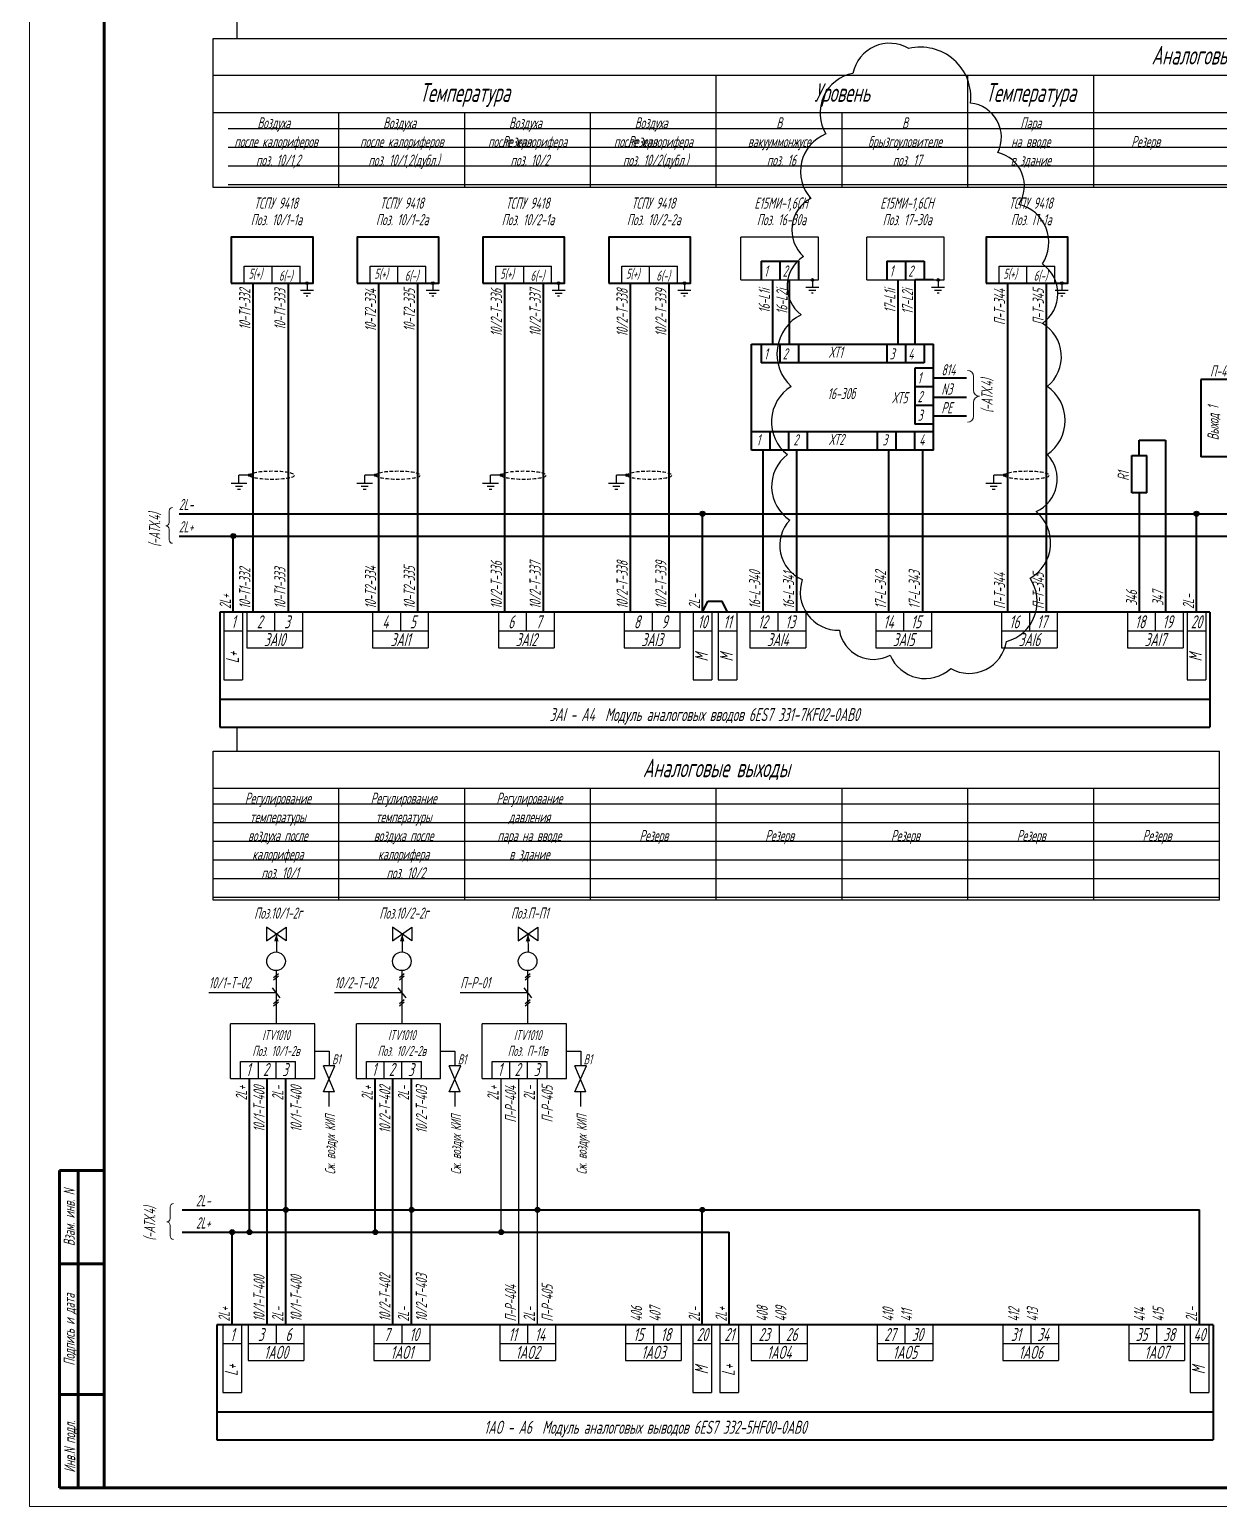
# Model space of a CAD drawing. Header units: millimetres. Extents: x -680 to 9204, y -4430 to 7779.
# Drawn here: x 3793.7 to 4112.6, y 1344.7 to 1740.4 of the extents above; entities that cross this region are included whole.
import ezdxf
from ezdxf.enums import TextEntityAlignment as Align

# ---------------------------------------------------------------- set-up
doc = ezdxf.new("R2010")
doc.units = ezdxf.units.MM
doc.linetypes.add('невидимая2', pattern=[4.7625, 3.175, -1.5875])
doc.layers.get('Defpoints').update_dxf_attribs({"color": 33})
for name, color, linetype, lineweight in [('Обводка', 6, 'Continuous', 25), ('Текст_КИП', 2, 'Continuous', 25), ('Толст.рамка', 7, 'Continuous', 60), ('Тонк.рамка', 10, 'Continuous', 20), ('Тонкая', 5, 'Continuous', 20)]:
    doc.layers.add(name, color=color, linetype=linetype, lineweight=lineweight)
doc.layers.add('ТЕКСТ', color=2, linetype='Continuous')
doc.styles.add('Simplex', font='simplex.shx', dxfattribs={"width": 0.7, "oblique": 15})

# ---------------------------------------------------------------- blocks, each defined once
blk = doc.blocks.new('Заземление')
for p, q in [((0, 0), (0, -1.99)), ((1.74, -1.99), (-1.77, -1.99)), ((0.92, -2.81), (-0.95, -2.81)), ((0.24, -3.5), (-0.27, -3.5))]:
    blk.add_line(p, q)
blk = doc.blocks.new('В1')
for p, q in [((6.96, -1.54), (0, 1.54)), ((0, 1.54), (0, -1.54)), ((6.96, 1.4), (0, -1.54)), ((6.96, 1.4), (6.96, -1.54))]:
    blk.add_line(p, q)

msp = doc.modelspace()

# ---------------------------------------------------------------- hatches: boundary and pattern name
for points in [[(3867.693, 1672.482, -1), (3868.393, 1672.482, -1)], [(3901.415, 1672.482, -1), (3902.115, 1672.482, -1)], [(4003.166, 1673.333, -1), (4003.866, 1673.333, -1)], [(4036.889, 1673.333, -1), (4037.589, 1673.333, -1)], [(4070.027, 1672.482, -1), (4070.727, 1672.482, -1)], [(3852.379, 1621.02, -1), (3853.079, 1621.02, -1)], [(3886.101, 1621.02, -1), (3886.801, 1621.02, -1)], [(4054.712, 1621.02, -1), (4055.412, 1621.02, -1)]]:
    msp.add_hatch(color=256).paths.add_polyline_path(points)
h = msp.add_hatch(color=256)
edge = h.paths.add_edge_path()
edge.add_arc((3974.044, 1610.699), 0.664, 0, 360)
h = msp.add_hatch(color=256)
edge = h.paths.add_edge_path()
edge.add_arc((4106.465, 1610.699), 0.664, 0, 360)
h = msp.add_hatch(color=256)
edge = h.paths.add_edge_path()
edge.add_arc((3848.28, 1604.728), 0.664, 0, 360)
h = msp.add_hatch(color=256)
edge = h.paths.add_edge_path()
edge.add_arc((3862.364, 1424.183), 0.664, 0, 360)
h = msp.add_hatch(color=256)
edge = h.paths.add_edge_path()
edge.add_arc((3896.086, 1424.183), 0.664, 0, 360)
h = msp.add_hatch(color=256)
edge = h.paths.add_edge_path()
edge.add_arc((3974.015, 1424.183), 0.664, 0, 360)
h = msp.add_hatch(color=256)
edge = h.paths.add_edge_path()
edge.add_arc((3847.996, 1418.212), 0.664, 0, 360)
h = msp.add_hatch(color=256)
edge = h.paths.add_edge_path()
edge.add_arc((3852.626, 1418.212), 0.664, 0, 360)
h = msp.add_hatch(color=256)
edge = h.paths.add_edge_path()
edge.add_arc((3886.348, 1418.212), 0.664, 0, 360)
at = {"layer": 'Defpoints'}
for points in [[(3935.138, 1672.482, -1), (3935.838, 1672.482, -1)], [(3968.86, 1672.482, -1), (3969.56, 1672.482, -1)], [(3919.823, 1621.02, -1), (3920.523, 1621.02, -1)], [(3953.546, 1621.02, -1), (3954.246, 1621.02, -1)]]:
    msp.add_hatch(color=256, dxfattribs=at).paths.add_polyline_path(points)
h = msp.add_hatch(color=256, dxfattribs=at)
edge = h.paths.add_edge_path()
edge.add_arc((3929.809, 1424.183), 0.664, 0, 360)
h = msp.add_hatch(color=256, dxfattribs=at)
edge = h.paths.add_edge_path()
edge.add_arc((3920.071, 1418.212), 0.664, 0, 360)

# ---------------------------------------------------------------- linework, layer by layer
at = {"lineweight": 30}
for p, q in [((4005.13, 1684.843), (3984.365, 1684.843)), ((3984.365, 1673.333), (3984.365, 1684.843)), ((4005.13, 1673.333), (4005.13, 1684.843)), ((4038.852, 1684.843), (4018.087, 1684.843)), ((4018.087, 1673.333), (4018.087, 1684.843)), ((4038.852, 1673.333), (4038.852, 1684.843)), ((3851.233, 1677.013), (3866.171, 1677.013)), ((3851.233, 1672.482), (3851.233, 1677.013)), ((3858.702, 1672.482), (3858.702, 1677.013)), ((3866.171, 1672.482), (3866.171, 1677.013)), ((3884.955, 1677.013), (3899.894, 1677.013)), ((3884.955, 1672.482), (3884.955, 1677.013)), ((3892.425, 1672.482), (3892.425, 1677.013)), ((3899.894, 1672.482), (3899.894, 1677.013)), ((4053.567, 1677.013), (4068.505, 1677.013)), ((4053.567, 1672.482), (4053.567, 1677.013)), ((4061.036, 1672.482), (4061.036, 1677.013)), ((4068.505, 1672.482), (4068.505, 1677.013)), ((3984.365, 1673.333), (4005.13, 1673.333)), ((4018.087, 1673.333), (4038.852, 1673.333)), ((3845.78, 1584.318), (3845.78, 1566.184)), ((3850.78, 1584.318), (3850.78, 1566.184)), ((3851.898, 1584.318), (3851.898, 1574.787)), ((3859.367, 1584.318), (3859.367, 1579.318)), ((3866.836, 1584.318), (3866.836, 1574.787)), ((3885.62, 1584.318), (3885.62, 1574.787)), ((3893.089, 1584.318), (3893.089, 1579.318)), ((3900.558, 1584.318), (3900.558, 1574.787)), ((3919.342, 1584.318), (3919.342, 1574.787)), ((3926.811, 1584.318), (3926.811, 1579.318)), ((3934.28, 1584.318), (3934.28, 1574.787)), ((3953.064, 1584.318), (3953.064, 1574.787)), ((3960.534, 1584.318), (3960.534, 1579.318)), ((3968.003, 1584.318), (3968.003, 1574.787)), ((3971.544, 1584.318), (3971.544, 1566.184)), ((3976.544, 1584.318), (3976.544, 1566.184)), ((3978.245, 1584.318), (3978.245, 1566.184)), ((3983.245, 1584.318), (3983.245, 1566.184)), ((3986.787, 1584.318), (3986.787, 1574.787)), ((3994.256, 1584.318), (3994.256, 1579.318)), ((4001.725, 1584.318), (4001.725, 1574.787)), ((4020.509, 1584.318), (4020.509, 1574.787)), ((4027.978, 1584.318), (4027.978, 1579.318)), ((4035.447, 1584.318), (4035.447, 1574.787)), ((4054.231, 1584.318), (4054.231, 1574.787)), ((4061.7, 1584.318), (4061.7, 1579.318)), ((4069.169, 1584.318), (4069.169, 1574.787)), ((4087.953, 1584.318), (4087.953, 1574.787)), ((4095.422, 1584.318), (4095.422, 1579.318)), ((4102.892, 1584.318), (4102.892, 1574.787)), ((4103.965, 1584.318), (4103.965, 1566.184)), ((4108.965, 1584.318), (4108.965, 1566.184)), ((3845.78, 1579.318), (3850.78, 1579.318)), ((3851.898, 1579.318), (3866.836, 1579.318)), ((3885.62, 1579.318), (3900.558, 1579.318)), ((3919.342, 1579.318), (3934.28, 1579.318)), ((3953.064, 1579.318), (3968.003, 1579.318)), ((3971.544, 1579.318), (3976.544, 1579.318)), ((3978.245, 1579.318), (3983.245, 1579.318)), ((3986.787, 1579.318), (4001.725, 1579.318)), ((4020.509, 1579.318), (4035.447, 1579.318)), ((4054.231, 1579.318), (4069.169, 1579.318)), ((4087.953, 1579.318), (4102.892, 1579.318)), ((4103.965, 1579.318), (4108.965, 1579.318)), ((3851.898, 1574.787), (3866.836, 1574.787)), ((3885.62, 1574.787), (3900.558, 1574.787)), ((3919.342, 1574.787), (3934.28, 1574.787)), ((3953.064, 1574.787), (3968.003, 1574.787)), ((3986.787, 1574.787), (4001.725, 1574.787)), ((4020.509, 1574.787), (4035.447, 1574.787)), ((4054.231, 1574.787), (4069.169, 1574.787)), ((4087.953, 1574.787), (4102.892, 1574.787)), ((3845.78, 1566.184), (3850.78, 1566.184)), ((3971.544, 1566.184), (3976.544, 1566.184)), ((3978.245, 1566.184), (3983.245, 1566.184)), ((4103.965, 1566.184), (4108.965, 1566.184)), ((3870.115, 1474.01), (3847.565, 1474.01)), ((3847.565, 1459.387), (3847.565, 1474.01)), ((3870.115, 1459.387), (3870.115, 1474.01)), ((3903.838, 1474.01), (3881.288, 1474.01)), ((3881.288, 1459.387), (3881.288, 1474.01)), ((3903.838, 1459.387), (3903.838, 1474.01)), ((3850.257, 1463.918), (3864.995, 1463.918)), ((3850.257, 1459.387), (3850.257, 1463.918)), ((3854.995, 1459.387), (3854.995, 1463.918)), ((3854.995, 1459.387), (3854.995, 1463.918)), ((3859.733, 1459.387), (3859.733, 1463.918)), ((3864.995, 1459.387), (3864.995, 1463.918)), ((3883.979, 1463.918), (3898.717, 1463.918)), ((3883.979, 1459.387), (3883.979, 1463.918)), ((3888.717, 1459.387), (3888.717, 1463.918)), ((3888.717, 1459.387), (3888.717, 1463.918)), ((3893.455, 1459.387), (3893.455, 1463.918)), ((3898.717, 1459.387), (3898.717, 1463.918)), ((3847.565, 1459.387), (3870.115, 1459.387)), ((3881.288, 1459.387), (3903.838, 1459.387)), ((3845.496, 1393.359), (3845.496, 1375.225)), ((3850.496, 1393.359), (3850.496, 1375.225)), ((3852.264, 1393.359), (3852.264, 1383.829)), ((3859.733, 1393.359), (3859.733, 1388.359)), ((3867.202, 1393.359), (3867.202, 1383.829)), ((3885.986, 1393.359), (3885.986, 1383.829)), ((3893.455, 1393.359), (3893.455, 1388.359)), ((3900.924, 1393.359), (3900.924, 1383.829)), ((3919.708, 1393.359), (3919.708, 1383.829)), ((3927.177, 1393.359), (3927.177, 1388.359)), ((3934.647, 1393.359), (3934.647, 1383.829)), ((3953.431, 1393.359), (3953.431, 1383.829)), ((3960.9, 1393.359), (3960.9, 1388.359)), ((3968.369, 1393.359), (3968.369, 1383.829)), ((3971.515, 1393.359), (3971.515, 1375.225)), ((3976.515, 1393.359), (3976.515, 1375.225)), ((3978.727, 1393.359), (3978.727, 1375.225)), ((3983.727, 1393.359), (3983.727, 1375.225)), ((3987.153, 1393.359), (3987.153, 1383.829)), ((3994.622, 1393.359), (3994.622, 1388.359)), ((4002.091, 1393.359), (4002.091, 1383.829)), ((4020.875, 1393.359), (4020.875, 1383.829)), ((4028.344, 1393.359), (4028.344, 1388.359)), ((4035.813, 1393.359), (4035.813, 1383.829)), ((4054.597, 1393.359), (4054.597, 1383.829)), ((4062.066, 1393.359), (4062.066, 1388.359)), ((4069.536, 1393.359), (4069.536, 1383.829)), ((4088.319, 1393.359), (4088.319, 1383.829)), ((4095.789, 1393.359), (4095.789, 1388.359)), ((4103.258, 1393.359), (4103.258, 1383.829)), ((4104.758, 1393.359), (4104.758, 1375.225)), ((4109.758, 1393.359), (4109.758, 1375.225)), ((3845.496, 1388.359), (3850.496, 1388.359)), ((3852.264, 1388.359), (3867.202, 1388.359)), ((3885.986, 1388.359), (3900.924, 1388.359)), ((3919.708, 1388.359), (3934.647, 1388.359)), ((3953.431, 1388.359), (3968.369, 1388.359)), ((3971.515, 1388.359), (3976.515, 1388.359)), ((3978.727, 1388.359), (3983.727, 1388.359)), ((3987.153, 1388.359), (4002.091, 1388.359)), ((4020.875, 1388.359), (4035.813, 1388.359)), ((4054.597, 1388.359), (4069.536, 1388.359)), ((4088.319, 1388.359), (4103.258, 1388.359)), ((4104.758, 1388.359), (4109.758, 1388.359)), ((3852.264, 1383.829), (3867.202, 1383.829)), ((3885.986, 1383.829), (3900.924, 1383.829)), ((3919.708, 1383.829), (3934.647, 1383.829)), ((3953.431, 1383.829), (3968.369, 1383.829)), ((3987.153, 1383.829), (4002.091, 1383.829)), ((4020.875, 1383.829), (4035.813, 1383.829)), ((4054.597, 1383.829), (4069.536, 1383.829)), ((4088.319, 1383.829), (4103.258, 1383.829)), ((3845.496, 1375.225), (3850.496, 1375.225)), ((3971.515, 1375.225), (3976.515, 1375.225)), ((3978.727, 1375.225), (3983.727, 1375.225)), ((4104.758, 1375.225), (4109.758, 1375.225))]:
    msp.add_line(p, q, dxfattribs=at)
at = {"lineweight": 40}
for p, q in [((3989.811, 1678.333), (3999.811, 1678.333)), ((3989.811, 1678.333), (3989.811, 1673.333)), ((3994.811, 1678.333), (3994.811, 1673.333)), ((3994.811, 1678.333), (3994.811, 1673.333)), ((3994.811, 1678.333), (3994.811, 1673.333)), ((3999.811, 1678.333), (3999.811, 1673.333)), ((3999.811, 1678.333), (3999.811, 1673.333)), ((3999.811, 1678.333), (3999.811, 1673.333)), ((3999.811, 1678.333), (3999.811, 1673.333)), ((4023.456, 1678.333), (4033.456, 1678.333)), ((4023.456, 1678.333), (4023.456, 1673.333)), ((4028.456, 1678.333), (4028.456, 1673.333)), ((4028.456, 1678.333), (4028.456, 1673.333)), ((4028.456, 1678.333), (4028.456, 1673.333)), ((4033.456, 1678.333), (4033.456, 1673.333)), ((4033.456, 1678.333), (4033.456, 1673.333)), ((4033.456, 1678.333), (4033.456, 1673.333)), ((4033.456, 1678.333), (4033.456, 1673.333)), ((3853.506, 1672.482), (3853.506, 1584.318)), ((3862.988, 1672.189), (3862.988, 1584.318)), ((3887.228, 1672.482), (3887.228, 1584.318)), ((3897.621, 1672.189), (3897.621, 1584.318)), ((3992.792, 1673.333), (3992.792, 1656.146)), ((3992.792, 1673.333), (3992.792, 1656.146)), ((3997.311, 1673.333), (3997.311, 1656.146)), ((3997.311, 1673.333), (3997.311, 1656.146)), ((4026.438, 1673.333), (4026.438, 1656.146)), ((4026.438, 1673.333), (4026.438, 1656.146)), ((4030.956, 1673.333), (4030.956, 1656.146)), ((4030.956, 1673.333), (4030.956, 1656.146)), ((4035.956, 1673.333), (4030.956, 1673.333)), ((4055.839, 1672.482), (4055.839, 1584.318)), ((4066.232, 1672.189), (4066.232, 1584.318)), ((3987.234, 1627.75), (3987.234, 1656.146)), ((3987.234, 1656.146), (4035.956, 1656.146)), ((3989.811, 1656.146), (3989.811, 1651.146)), ((3994.811, 1656.146), (3994.811, 1651.146)), ((3994.811, 1656.146), (3994.811, 1651.146)), ((3994.811, 1656.146), (3994.811, 1651.146)), ((3999.811, 1656.146), (3999.811, 1651.146)), ((3999.811, 1656.146), (3999.811, 1651.146)), ((3999.811, 1656.146), (3999.811, 1651.146)), ((3999.811, 1656.146), (3999.811, 1651.146)), ((4023.456, 1656.146), (4023.456, 1651.146)), ((4028.456, 1656.146), (4028.456, 1651.146)), ((4028.456, 1656.146), (4028.456, 1651.146)), ((4028.456, 1656.146), (4028.456, 1651.146)), ((4033.456, 1656.146), (4033.456, 1651.146)), ((4033.456, 1656.146), (4033.456, 1651.146)), ((4033.456, 1656.146), (4033.456, 1651.146)), ((4033.456, 1656.146), (4033.456, 1651.146)), ((4035.956, 1627.75), (4035.956, 1656.146)), ((3994.811, 1651.146), (3989.811, 1651.146)), ((3999.811, 1651.146), (3994.811, 1651.146)), ((4023.456, 1651.146), (3999.811, 1651.146)), ((4028.456, 1651.146), (4023.456, 1651.146)), ((4033.456, 1651.146), (4028.456, 1651.146)), ((4030.956, 1649.69), (4030.956, 1639.69)), ((4030.956, 1649.69), (4030.956, 1639.69)), ((4030.956, 1649.69), (4030.956, 1639.69)), ((4030.956, 1649.69), (4030.956, 1639.69)), ((4035.956, 1649.69), (4030.956, 1649.69)), ((4035.956, 1647.107), (4044.85, 1647.107)), ((4119.555, 1646.683), (4107.664, 1646.683)), ((4107.664, 1646.683), (4107.664, 1625.918)), ((4035.956, 1644.69), (4030.956, 1644.69)), ((4030.956, 1644.69), (4030.956, 1634.69)), ((4030.956, 1644.69), (4030.956, 1634.69)), ((4030.956, 1644.69), (4030.956, 1634.69)), ((4030.956, 1644.69), (4030.956, 1634.69)), ((4035.956, 1639.69), (4030.956, 1639.69)), ((4035.956, 1641.948), (4044.85, 1641.948)), ((4035.956, 1634.69), (4030.956, 1634.69)), ((4035.956, 1636.948), (4044.85, 1636.948)), ((3987.234, 1632.75), (3992.234, 1632.75)), ((3992.234, 1627.75), (3992.234, 1632.75)), ((3992.234, 1632.75), (3997.234, 1632.75)), ((3992.234, 1627.75), (3992.234, 1632.75)), ((3992.234, 1627.75), (3992.234, 1632.75)), ((3992.234, 1627.75), (3992.234, 1632.75)), ((3997.234, 1627.75), (3997.234, 1632.75)), ((3997.234, 1632.75), (4020.956, 1632.75)), ((4002.234, 1627.75), (4002.234, 1632.75)), ((4020.956, 1632.75), (4025.956, 1632.75)), ((4020.956, 1627.75), (4020.956, 1632.75)), ((4025.956, 1627.75), (4025.956, 1632.75)), ((4025.956, 1632.75), (4030.956, 1632.75)), ((4025.956, 1627.75), (4025.956, 1632.75)), ((4025.956, 1627.75), (4025.956, 1632.75)), ((4025.956, 1627.75), (4025.956, 1632.75)), ((4030.956, 1627.75), (4030.956, 1632.75)), ((4030.956, 1632.75), (4035.956, 1632.75)), ((4091.164, 1626.271), (4091.164, 1630.413)), ((4091.164, 1630.413), (4098.164, 1630.413)), ((4098.164, 1630.413), (4098.164, 1584.318)), ((4035.956, 1627.75), (3987.234, 1627.75)), ((3990.216, 1627.75), (3990.216, 1584.318)), ((3999.279, 1627.75), (3999.279, 1584.318)), ((4023.938, 1627.75), (4023.938, 1584.318)), ((4033.002, 1627.75), (4033.002, 1584.318)), ((4089.164, 1616.271), (4089.164, 1626.271)), ((4089.164, 1626.271), (4093.164, 1626.271)), ((4093.164, 1616.271), (4093.164, 1626.271)), ((4119.555, 1625.918), (4107.664, 1625.918)), ((4093.164, 1616.271), (4089.164, 1616.271)), ((4091.164, 1616.271), (4091.164, 1584.318)), ((3833.741, 1610.699), (4375.763, 1610.699)), ((3974.044, 1584.318), (3974.044, 1610.699)), ((4106.465, 1584.318), (4106.465, 1610.699)), ((3833.741, 1604.728), (4117.579, 1604.728)), ((3848.28, 1584.318), (3848.28, 1604.728)), ((3974.044, 1584.318), (3975.486, 1587.266)), ((3975.486, 1587.266), (3979.303, 1587.266)), ((3980.745, 1584.318), (3979.303, 1587.266)), ((4110.082, 1584.318), (3844.707, 1584.318)), ((3844.707, 1584.318), (3844.707, 1553.513)), ((4110.082, 1584.318), (4110.082, 1553.513)), ((3844.707, 1561.006), (4110.082, 1561.006)), ((3844.707, 1553.513), (4110.082, 1553.513)), ((3852.626, 1418.212), (3852.626, 1459.387)), ((3857.364, 1393.359), (3857.364, 1459.387)), ((3862.364, 1393.359), (3862.364, 1459.387)), ((3886.348, 1418.212), (3886.348, 1459.387)), ((3891.086, 1393.359), (3891.086, 1459.387)), ((3896.086, 1393.359), (3896.086, 1459.387)), ((3834.601, 1424.183), (4107.258, 1424.183)), ((3974.015, 1393.359), (3974.015, 1424.183)), ((4107.258, 1393.359), (4107.258, 1424.183)), ((3834.601, 1418.212), (3981.227, 1418.212)), ((3847.996, 1393.359), (3847.996, 1418.212)), ((3981.227, 1393.359), (3981.227, 1418.212)), ((3978.727, 1393.359), (3843.838, 1393.359)), ((3843.838, 1393.359), (3843.838, 1362.554)), ((4110.952, 1393.359), (3978.727, 1393.359)), ((4110.952, 1393.359), (4110.952, 1362.554)), ((3843.838, 1370.047), (3978.727, 1370.047)), ((3978.727, 1370.047), (4110.952, 1370.047)), ((3843.838, 1362.554), (3978.727, 1362.554)), ((3978.727, 1362.554), (4110.952, 1362.554))]:
    msp.add_line(p, q, dxfattribs=at)
at = {"color": 0}
for p, q in [((3851.915, 1618.787), (3847.68, 1618.787)), ((3885.637, 1618.787), (3881.403, 1618.787)), ((4054.248, 1618.787), (4050.014, 1618.787)), ((3850.726, 1617.961), (3848.87, 1617.961)), ((3850.184, 1617.188), (3849.411, 1617.188)), ((3884.448, 1617.961), (3882.592, 1617.961)), ((3883.907, 1617.188), (3883.133, 1617.188)), ((4053.059, 1617.961), (4051.203, 1617.961)), ((4052.518, 1617.188), (4051.745, 1617.188))]:
    msp.add_line(p, q, dxfattribs=at)
at = {"ltscale": 0.3}
for p, q in [((3852.379, 1621.02), (3849.798, 1621.02)), ((3849.798, 1618.787), (3849.798, 1621.02)), ((3886.101, 1621.02), (3883.52, 1621.02)), ((3883.52, 1618.787), (3883.52, 1621.02)), ((4054.712, 1621.02), (4052.131, 1621.02)), ((4052.131, 1618.787), (4052.131, 1621.02))]:
    msp.add_line(p, q, dxfattribs=at)
for p, q in [((3859.733, 1488.273), (3859.733, 1474.01)), ((3893.455, 1488.273), (3893.455, 1474.01)), ((3859.078, 1486.453), (3860.388, 1487.489)), ((3859.078, 1485.83), (3860.388, 1486.866)), ((3892.8, 1486.453), (3894.11, 1487.489)), ((3892.8, 1485.83), (3894.11, 1486.866)), ((3859.733, 1482.313), (3841.686, 1482.313)), ((3858.697, 1483.623), (3860.769, 1481.003)), ((3859.078, 1479.505), (3860.388, 1480.541)), ((3893.455, 1482.313), (3875.409, 1482.313)), ((3892.419, 1483.623), (3894.492, 1481.003)), ((3892.8, 1479.505), (3894.11, 1480.541)), ((3859.078, 1478.882), (3860.388, 1479.918)), ((3892.8, 1478.882), (3894.11, 1479.918)), ((3870.115, 1466.699), (3873.973, 1466.699)), ((3873.973, 1466.699), (3873.973, 1462.784)), ((3903.838, 1466.699), (3907.695, 1466.699)), ((3907.695, 1466.699), (3907.695, 1462.784)), ((3858.233, 1459.387), (3861.733, 1459.387)), ((3891.955, 1459.387), (3895.455, 1459.387)), ((3873.906, 1455.826), (3873.906, 1451.911)), ((3907.628, 1455.826), (3907.628, 1451.911))]:
    msp.add_line(p, q)
at = {"lineweight": 40}
for points in [[(3847.748, 1672.482), (3869.657, 1672.482), (3869.657, 1684.843), (3847.748, 1684.843)], [(3881.47, 1672.482), (3903.379, 1672.482), (3903.379, 1684.843), (3881.47, 1684.843)], [(4050.081, 1672.482), (4071.99, 1672.482), (4071.99, 1684.843), (4050.081, 1684.843)]]:
    msp.add_lwpolyline(points, close=True, dxfattribs=at)
for centre, radius in [((3868.043, 1672.482), 0.35), ((3901.765, 1672.482), 0.35), ((4003.516, 1673.333), 0.35), ((4037.239, 1673.333), 0.35), ((4070.377, 1672.482), 0.35), ((3852.729, 1621.02), 0.35), ((3886.451, 1621.02), 0.35), ((4055.062, 1621.02), 0.35), ((3974.044, 1610.699), 0.664), ((4106.465, 1610.699), 0.664), ((3848.28, 1604.728), 0.664), ((3862.364, 1424.183), 0.664), ((3896.086, 1424.183), 0.664), ((3974.015, 1424.183), 0.664), ((3847.996, 1418.212), 0.664), ((3852.626, 1418.212), 0.664), ((3886.348, 1418.212), 0.664)]:
    msp.add_circle(centre, radius)
at = {"linetype": 'невидимая2', "ltscale": 0.3, "extrusion": (0, 0, -1)}
for centre in [(3858.72, 1621.02), (3892.442, 1621.02), (4061.053, 1621.02)]:
    msp.add_ellipse(centre, major_axis=(-5.991, 0), ratio=0.1735948, dxfattribs=at)
at = {"layer": 'Defpoints'}
for p, q in [((3849.223, 1744.472), (3849.223, 1738.071)), ((3846.95, 1713.918), (4382.428, 1713.918)), ((3846.95, 1708.918), (4382.428, 1708.918)), ((3846.95, 1703.918), (4382.428, 1703.918)), ((3846.95, 1698.918), (4382.428, 1698.918)), ((3919.36, 1618.787), (3915.125, 1618.787)), ((3953.082, 1618.787), (3948.847, 1618.787)), ((3918.17, 1617.961), (3916.314, 1617.961)), ((3917.629, 1617.188), (3916.856, 1617.188)), ((3951.892, 1617.961), (3950.037, 1617.961)), ((3951.351, 1617.188), (3950.578, 1617.188)), ((3849.223, 1553.513), (3849.223, 1547.112)), ((3842.872, 1532.959), (4112.65, 1532.959)), ((3842.872, 1527.959), (4112.65, 1527.959)), ((3842.872, 1522.959), (4112.65, 1522.959)), ((3842.872, 1522.959), (3843.355, 1522.959)), ((3842.872, 1517.959), (4112.65, 1517.959)), ((3842.872, 1517.959), (3843.355, 1517.959)), ((3842.872, 1512.959), (4112.65, 1512.959)), ((3842.872, 1512.959), (3843.355, 1512.959)), ((3842.872, 1507.959), (4112.65, 1507.959)), ((3924.666, 1499.889), (3924.666, 1496.289)), ((3924.666, 1496.289), (3929.888, 1499.889)), ((3929.888, 1496.289), (3924.666, 1499.889)), ((3929.888, 1499.889), (3929.888, 1496.289)), ((3927.277, 1498.089), (3927.289, 1493.262)), ((3927.177, 1488.273), (3927.177, 1474.01)), ((3926.522, 1486.453), (3927.833, 1487.489)), ((3926.522, 1485.83), (3927.833, 1486.866)), ((3927.177, 1482.313), (3909.131, 1482.313)), ((3926.141, 1483.623), (3928.214, 1481.003)), ((3926.522, 1479.505), (3927.833, 1480.541)), ((3926.522, 1478.882), (3927.833, 1479.918)), ((3937.56, 1474.01), (3915.01, 1474.01)), ((3915.01, 1459.387), (3915.01, 1474.01)), ((3937.56, 1459.387), (3937.56, 1474.01)), ((3937.56, 1466.699), (3941.417, 1466.699)), ((3941.417, 1466.699), (3941.417, 1462.784)), ((3917.702, 1463.918), (3932.44, 1463.918)), ((3917.702, 1459.387), (3917.702, 1463.918)), ((3922.44, 1459.387), (3922.44, 1463.918)), ((3922.44, 1459.387), (3922.44, 1463.918)), ((3927.177, 1459.387), (3927.177, 1463.918)), ((3932.44, 1459.387), (3932.44, 1463.918)), ((3915.01, 1459.387), (3937.56, 1459.387)), ((3920.071, 1418.212), (3920.071, 1459.387)), ((3924.809, 1393.359), (3924.809, 1459.387)), ((3925.677, 1459.387), (3929.177, 1459.387)), ((3929.809, 1393.359), (3929.809, 1459.387)), ((3941.35, 1455.826), (3941.35, 1451.911))]:
    msp.add_line(p, q, dxfattribs=at)
at = {"layer": 'Defpoints', "lineweight": 30}
for p, q in [((3918.678, 1677.013), (3933.616, 1677.013)), ((3918.678, 1672.482), (3918.678, 1677.013)), ((3926.147, 1672.482), (3926.147, 1677.013)), ((3933.616, 1672.482), (3933.616, 1677.013)), ((3952.4, 1677.013), (3967.338, 1677.013)), ((3952.4, 1672.482), (3952.4, 1677.013)), ((3959.869, 1672.482), (3959.869, 1677.013)), ((3967.338, 1672.482), (3967.338, 1677.013))]:
    msp.add_line(p, q, dxfattribs=at)
at = {"layer": 'Defpoints', "lineweight": 40}
for p, q in [((3920.95, 1672.482), (3920.95, 1584.318)), ((3931.343, 1672.189), (3931.343, 1584.318)), ((3954.673, 1672.482), (3954.673, 1584.318)), ((3965.065, 1672.189), (3965.065, 1584.318))]:
    msp.add_line(p, q, dxfattribs=at)
at = {"layer": 'Defpoints', "ltscale": 0.3}
for p, q in [((3919.823, 1621.02), (3917.242, 1621.02)), ((3917.242, 1618.787), (3917.242, 1621.02)), ((3953.546, 1621.02), (3950.964, 1621.02)), ((3950.964, 1618.787), (3950.964, 1621.02))]:
    msp.add_line(p, q, dxfattribs=at)
at = {"layer": 'Defpoints', "color": 2}
msp.add_lwpolyline([(4029.338, 1735.323, 0.5205671), (4014.406, 1728.691, 0.5205671), (4014.406, 1728.691, 0.5205671), (4007.106, 1712.443, 0.5205671), (4007.106, 1712.443, 0.5205671), (4003.124, 1695.2, 0.5205671), (4003.124, 1695.2, 0.5205671), (4001.133, 1679.614, 0.5205671), (4001.133, 1679.614, 0.5205671), (4000.469, 1664.029, 0.5205671), (4000.469, 1664.029, 0.5205671), (3997.814, 1644.796, 0.5205671), (3997.814, 1644.796, 0.5205671), (3996.819, 1626.558, 0.5205671), (3996.819, 1626.558, 0.5205671), (3997.483, 1608.983, 0.5205671), (3997.483, 1608.983, 0.5205671), (4000.801, 1593.067, 0.5205671), (4000.801, 1593.067, 0.5205671), (4010.755, 1579.471, 0.5205671), (4010.755, 1579.471, 0.5205671), (4024.36, 1572.839, 0.5205671), (4024.36, 1572.839, 0.5205671), (4040.62, 1569.191, 0.5205671), (4040.62, 1569.191, 0.5205671), (4055.552, 1576.487, 0.5205671), (4055.552, 1576.487, 0.5205671), (4061.857, 1593.398, 0.5205671), (4061.857, 1593.398, 0.5205671), (4063.516, 1611.305, 0.5205671), (4063.516, 1611.305, 0.5205671), (4066.502, 1626.558, 0.5205671), (4066.502, 1626.558, 0.5205671), (4066.502, 1644.796, 0.5205671), (4066.502, 1644.796, 0.5205671), (4065.175, 1661.708, 0.5205671), (4065.175, 1661.708, 0.5205671), (4065.175, 1677.625, 0.5205671), (4065.175, 1677.625, 0.5205671), (4058.87, 1693.542, 0.5205671), (4058.87, 1693.542, 0.5205671), (4053.229, 1707.469, 0.5205671), (4053.229, 1707.469, 0.5205671), (4045.929, 1720.733, 0.5205671), (4045.929, 1720.733, 0.5205671)], format="xyb", close=True, dxfattribs=at)
at = {"layer": 'Defpoints', "lineweight": 40}
for points in [[(3915.192, 1672.482), (3937.101, 1672.482), (3937.101, 1684.843), (3915.192, 1684.843)], [(3948.914, 1672.482), (3970.824, 1672.482), (3970.824, 1684.843), (3948.914, 1684.843)]]:
    msp.add_lwpolyline(points, close=True, dxfattribs=at)
at = {"layer": 'Defpoints'}
msp.add_lwpolyline([(3927.277, 1498.089, 0, 1.2, 0), (3927.277, 1496.119, 1.2, 1.2, 0)], format="xyseb", dxfattribs=at)
for centre, radius in [((3935.488, 1672.482), 0.35), ((3969.21, 1672.482), 0.35), ((3920.173, 1621.02), 0.35), ((3953.896, 1621.02), 0.35), ((3927.177, 1490.773), 2.5), ((3929.809, 1424.183), 0.664), ((3920.071, 1418.212), 0.664)]:
    msp.add_circle(centre, radius, dxfattribs=at)
at = {"layer": 'Defpoints', "linetype": 'невидимая2', "ltscale": 0.3, "extrusion": (0, 0, -1)}
for centre in [(3926.164, 1621.02), (3959.887, 1621.02)]:
    msp.add_ellipse(centre, major_axis=(-5.991, 0), ratio=0.1735948, dxfattribs=at)
at = {"layer": 'Обводка', "lineweight": 30}
for p, q in [((3842.872, 1738.071), (4382.428, 1738.071)), ((3842.872, 1698.071), (3842.872, 1738.071)), ((4382.428, 1728.071), (3842.872, 1728.071)), ((3977.761, 1698.071), (3977.761, 1728.071)), ((4045.205, 1698.071), (4045.205, 1728.071)), ((4078.928, 1698.071), (4078.928, 1728.071)), ((4382.428, 1718.071), (3842.872, 1718.071)), ((3876.594, 1698.071), (3876.594, 1718.071)), ((3910.316, 1698.071), (3910.316, 1718.071)), ((3944.039, 1698.071), (3944.039, 1718.071)), ((4011.483, 1698.071), (4011.483, 1718.071)), ((4382.428, 1698.071), (3842.872, 1698.071)), ((3842.872, 1507.112), (3842.872, 1547.112)), ((3842.872, 1547.112), (4112.65, 1547.112)), ((3842.872, 1547.112), (3843.355, 1547.112)), ((4112.65, 1507.112), (4112.65, 1547.112)), ((4112.65, 1537.112), (3842.872, 1537.112)), ((3843.355, 1537.112), (3842.872, 1537.112)), ((3876.594, 1507.112), (3876.594, 1537.112)), ((3910.316, 1507.112), (3910.316, 1537.112)), ((3944.039, 1507.112), (3944.039, 1537.112)), ((3977.761, 1507.112), (3977.761, 1537.112)), ((4011.483, 1507.112), (4011.483, 1537.112)), ((4045.205, 1507.112), (4045.205, 1537.112)), ((4078.928, 1507.112), (4078.928, 1537.112)), ((4112.65, 1507.112), (3842.872, 1507.112)), ((3843.355, 1507.112), (3842.872, 1507.112))]:
    msp.add_line(p, q, dxfattribs=at)
at = {"layer": 'Обводка', "lineweight": -3}
for p, q in [((3857.222, 1499.889), (3857.222, 1496.289)), ((3857.222, 1496.289), (3862.444, 1499.889)), ((3862.444, 1496.289), (3857.222, 1499.889)), ((3862.444, 1499.889), (3862.444, 1496.289)), ((3890.944, 1499.889), (3890.944, 1496.289)), ((3890.944, 1496.289), (3896.166, 1499.889)), ((3896.166, 1496.289), (3890.944, 1499.889)), ((3896.166, 1499.889), (3896.166, 1496.289)), ((3859.833, 1498.089), (3859.845, 1493.262)), ((3893.555, 1498.089), (3893.567, 1493.262))]:
    msp.add_line(p, q, dxfattribs=at)
for points in [[(3859.833, 1498.089, 0, 1.2, 0), (3859.833, 1496.119, 1.2, 1.2, 0)], [(3893.555, 1498.089, 0, 1.2, 0), (3893.555, 1496.119, 1.2, 1.2, 0)]]:
    msp.add_lwpolyline(points, format="xyseb", dxfattribs=at)
for centre in [(3859.733, 1490.773), (3893.455, 1490.773)]:
    msp.add_circle(centre, 2.5, dxfattribs=at)
at = {"layer": 'Толст.рамка'}
for p, q in [((3813.655, 1349.706), (3813.655, 1933.706)), ((4629.655, 1349.706), (3813.655, 1349.706))]:
    msp.add_line(p, q, dxfattribs=at)
at = {"layer": 'Толст.рамка', "lineweight": 60}
for p, q in [((3801.655, 1349.706), (3801.655, 1434.706)), ((3813.655, 1434.706), (3801.655, 1434.706)), ((3806.655, 1349.706), (3806.655, 1434.706)), ((3813.655, 1409.706), (3801.655, 1409.706)), ((3801.655, 1374.706), (3813.655, 1374.706)), ((3813.655, 1349.706), (3801.655, 1349.706))]:
    msp.add_line(p, q, dxfattribs=at)
at = {"layer": 'Тонк.рамка'}
for q in [(3793.655, 1938.706), (4634.655, 1344.706)]:
    msp.add_line((3793.655, 1344.706), q, dxfattribs=at)
at = {"layer": 'Тонкая'}
for p, q in [((4046.715, 1643.803), (4046.712, 1647.463)), ((4046.717, 1636.859), (4046.714, 1640.519)), ((3831.08, 1608.361), (3831.077, 1611.039)), ((3831.077, 1610.128), (3831.079, 1610.658)), ((3831.08, 1609.411), (3831.082, 1611.445)), ((3831.082, 1603.694), (3831.08, 1606.536)), ((3831.334, 1422.895), (3831.336, 1424.928)), ((3831.334, 1421.844), (3831.331, 1424.523)), ((3831.331, 1423.612), (3831.333, 1424.141)), ((3831.336, 1417.178), (3831.334, 1420.02))]:
    msp.add_line(p, q, dxfattribs=at)
for centre, radius, start, end in [((4045.069, 1647.462), 1.642, 0, 90), ((4048.357, 1643.803), 1.642, 180, 270), ((4048.357, 1640.518), 1.642, 90, 180), ((4045.075, 1636.859), 1.642, 270, 0), ((3831.994, 1611.444), 0.912, 90, 180), ((3830.168, 1608.361), 0.912, 270, 0), ((3830.168, 1606.536), 0.912, 0, 90), ((3831.991, 1603.694), 0.912, 180, 270), ((3832.248, 1424.928), 0.912, 90, 180), ((3830.422, 1421.844), 0.912, 270, 0), ((3830.422, 1420.019), 0.912, 0, 90), ((3832.245, 1417.178), 0.912, 180, 270)]:
    msp.add_arc(centre, radius, start, end, dxfattribs=at)

# ---------------------------------------------------------------- block references
for p in [(3868.043, 1672.482), (3901.765, 1672.482), (4003.516, 1673.333), (4037.239, 1673.333), (4070.377, 1672.482)]:
    msp.add_blockref('Заземление', p)
at = {"lineweight": 40, "rotation": 270}
for p in [(3873.973, 1462.784), (3907.695, 1462.784)]:
    msp.add_blockref('В1', p, dxfattribs=at)
at = {"layer": 'Defpoints'}
for p in [(3935.488, 1672.482), (3969.21, 1672.482)]:
    msp.add_blockref('Заземление', p, dxfattribs=at)
at = {"layer": 'Defpoints', "rotation": 270}
msp.add_blockref('В1', (3941.417, 1462.784), dxfattribs=at)

# ---------------------------------------------------------------- texts
at = {"layer": 'Defpoints', "style": 'Simplex', "oblique": 15, "width": 0.6}
for s, height, p in [('Воздуха ', 3, (3927.177, 1713.918)), ('Воздуха ', 3, (3960.9, 1713.918)), ('после калорифера', 3, (3927.177, 1708.918)), ('после калорифера', 3, (3960.9, 1708.918)), (' поз. 10/2', 3, (3927.177, 1703.918)), (' поз. 10/2(дубл.)', 3, (3960.9, 1703.918)), ('ТСПУ 9418', 3, (3927.175, 1692.424)), ('ТСПУ 9418', 3, (3960.897, 1692.424)), ('Поз. 10/2-1а', 3, (3927.286, 1687.995)), ('Поз. 10/2-2а', 3, (3961.009, 1687.995)), ('5(+)', 2.7, (3921.615, 1673.653)), ('6(-)', 2.7, (3929.771, 1673.13)), ('5(+)', 2.7, (3955.337, 1673.653)), ('6(-)', 2.7, (3963.494, 1673.13)), ('Регулирование', 3, (3927.66, 1532.959)), ('давления', 3, (3927.66, 1527.959)), ('пара на вводе', 3, (3927.66, 1522.959)), ('в здание', 3, (3927.66, 1517.959)), ('Поз.П-П1', 3, (3927.734, 1502.196)), ('1', 3.5, (3919.711, 1460.045)), ('2', 3.5, (3924.449, 1460.045)), ('3', 3.5, (3929.585, 1459.997))]:
    msp.add_text(s, height=height, dxfattribs=at).set_placement(p, align=Align.CENTER)
for s, height, p in [('10/2-Т-336', 3, (3920.293, 1670.934)), ('10/2-Т-337', 3, (3930.686, 1670.934)), ('10/2-Т-338', 3, (3954.015, 1670.934)), ('10/2-Т-339', 3, (3964.408, 1670.934)), ('10/1-Т-400', 3, (3866.607, 1457.415)), ('10/2-Т-403', 3, (3900.214, 1457.415)), ('2L+', 3, (3919.383, 1457.415)), ('П-P-404', 3, (3924.121, 1457.415)), ('2L-', 3, (3929.121, 1457.415)), ('П-P-405', 3, (3933.936, 1457.415)), ('Сж. воздух КИП', 2.7, (3943.044, 1449.601))]:
    msp.add_text(s, height=height, rotation=90, dxfattribs=at).set_placement(p, align=Align.RIGHT)
for s, p in [('10/2-Т-336', (3920.293, 1585.204)), ('10/2-Т-337', (3930.686, 1585.204)), ('10/2-Т-338', (3954.015, 1585.204)), ('10/2-Т-339', (3964.408, 1585.204)), ('346', (4090.587, 1586.048)), ('347', (4097.633, 1586.048)), ('10/1-Т-400', (3866.607, 1394.245)), ('10/2-Т-403', (3900.214, 1394.245)), ('П-P-404', (3924.121, 1394.245)), ('П-P-405', (3933.936, 1394.245)), ('2L-', (3929.121, 1394.245)), ('406', (3957.843, 1394.245)), ('407', (3962.843, 1394.245)), ('408', (3991.566, 1394.245)), ('409', (3996.566, 1394.245)), ('410', (4025.288, 1394.245)), ('411', (4030.288, 1394.245)), ('412', (4059.01, 1394.245)), ('413', (4064.01, 1394.245)), ('414', (4092.732, 1394.245)), ('415', (4097.732, 1394.245))]:
    msp.add_text(s, height=3, rotation=90, dxfattribs=at).set_placement(p)
for s, height, p in [('П-Р-01', 3, (3909.131, 1483.545)), ('В1', 2.7, (3942.186, 1463.171))]:
    msp.add_text(s, height=height, dxfattribs=at).set_placement(p)
for s, p in [('ITV1010', (3927.177, 1469.653)), ('Поз. П-11в', (3927.177, 1465.416))]:
    msp.add_text(s, height=2.7, rotation=360, dxfattribs=at).set_placement(p, align=Align.CENTER)
at = {"layer": 'ТЕКСТ', "style": 'Simplex', "oblique": 15, "width": 0.6}
msp.add_text('П-40в', height=3, dxfattribs=at).set_placement((4113.609, 1647.449), align=Align.CENTER)
msp.add_text('Выход 1', height=3, rotation=90, dxfattribs=at).set_placement((4112.44, 1630.365))
at = {"layer": 'ТЕКСТ', "color": 1, "lineweight": -2, "style": 'Simplex', "oblique": 15, "width": 0.6}
for s, p in [('2L-', (3833.678, 1611.667)), ('2L+', (3833.678, 1605.697)), ('2L-', (3838.262, 1425.151)), ('2L+', (3838.262, 1419.18))]:
    msp.add_text(s, height=3, dxfattribs=at).set_placement(p)
at = {"layer": 'ТЕКСТ', "color": 1, "lineweight": 30, "style": 'Simplex', "oblique": 15, "width": 0.6}
for p in [(3828.699, 1606.371), (3827.368, 1420.474)]:
    msp.add_text('(-АТХ.4)', height=3, rotation=90, dxfattribs=at).set_placement(p, align=Align.CENTER)
at = {"layer": 'Текст_КИП', "lineweight": 40, "style": 'Simplex', "oblique": 15, "width": 0.6}
for s, p in [('Аналоговые входы', (4112.65, 1731.056)), ('Температура', (3910.316, 1721.056)), ('Уровень', (4011.483, 1721.056)), ('Температура', (4062.066, 1721.056)), ('Аналоговые выходы', (3977.761, 1540.097))]:
    msp.add_text(s, height=5, dxfattribs=at).set_placement(p, align=Align.CENTER)
at = {"layer": 'Текст_КИП', "style": 'Simplex', "oblique": 15, "width": 0.6}
for s, height, p in [('Воздуха ', 3, (3859.733, 1713.918)), ('Воздуха ', 3, (3893.455, 1713.918)), ('В', 3, (3994.622, 1713.918)), ('В', 3, (4028.344, 1713.918)), ('Пара', 3, (4062.066, 1713.918)), ('после калориферов', 3, (3859.733, 1708.918)), ('после калориферов', 3, (3893.455, 1708.918)), ('Резерв', 3, (3924.255, 1708.918)), ('Резерв', 3, (3957.977, 1708.918)), ('вакууммонжусе', 3, (3994.622, 1708.918)), ('брызгоуловителе', 3, (4028.344, 1708.918)), ('на вводе', 3, (4062.066, 1708.918)), ('Резерв', 3, (4092.866, 1708.918)), (' поз. 10/1,2', 3, (3859.733, 1703.918)), (' поз. 10/1,2(дубл.)', 3, (3893.455, 1703.918)), (' поз. 16', 3, (3994.622, 1703.918)), (' поз. 17', 3, (4028.344, 1703.918)), ('в здание', 3, (4062.066, 1703.918)), ('ТСПУ 9418', 3, (3859.73, 1692.424)), ('ТСПУ 9418', 3, (3893.453, 1692.424)), ('Е15МИ-1,6СН', 3, (3995.111, 1692.424)), ('Е15МИ-1,6СН', 3, (4028.833, 1692.424)), ('ТСПУ 9418', 3, (4062.064, 1692.424)), ('Поз. 10/1-1а', 3, (3859.842, 1687.995)), ('Поз. 10/1-2а', 3, (3893.564, 1687.995)), ('Поз. 16-30а', 3, (3995.223, 1687.995)), ('Поз. 17-30а', 3, (4028.945, 1687.995)), ('Поз. П-1а', 3, (4062.175, 1687.995)), ('5(+)', 2.7, (3854.17, 1673.653)), ('6(-)', 2.7, (3862.327, 1673.13)), ('5(+)', 2.7, (3887.893, 1673.653)), ('6(-)', 2.7, (3896.049, 1673.13)), ('5(+)', 2.7, (4056.504, 1673.653)), ('6(-)', 2.7, (4064.66, 1673.13)), ('16-30б', 3, (4011.253, 1641.385)), ('1', 3.5, (3848.28, 1579.987)), ('2', 3.5, (3855.324, 1579.987)), ('3', 3.5, (3862.688, 1579.987)), ('4', 3.5, (3889.046, 1579.987)), ('5', 3.5, (3896.41, 1579.987)), ('6', 3.5, (3922.768, 1579.987)), ('7', 3.5, (3930.132, 1579.987)), ('8', 3.5, (3956.491, 1579.987)), ('9', 3.5, (3963.854, 1579.987)), ('10', 3.5, (3974.044, 1579.987)), ('11', 3.5, (3980.745, 1579.987)), ('12', 3.5, (3990.213, 1579.987)), ('13', 3.5, (3997.577, 1579.987)), ('14', 3.5, (4023.935, 1579.987)), ('15', 3.5, (4031.299, 1579.987)), ('16', 3.5, (4057.657, 1579.987)), ('17', 3.5, (4065.021, 1579.987)), ('18', 3.5, (4091.38, 1579.987)), ('19', 3.5, (4098.743, 1579.987)), ('20', 3.5, (4106.465, 1579.987)), ('Регулирование', 3, (3860.216, 1532.959)), ('Регулирование', 3, (3893.938, 1532.959)), ('температуры', 3, (3860.216, 1527.959)), ('температуры', 3, (3893.938, 1527.959)), ('воздуха после', 3, (3860.216, 1522.959)), ('воздуха после', 3, (3893.938, 1522.959)), ('Резерв', 3, (3961.01, 1522.959)), ('Резерв', 3, (3994.732, 1522.959)), ('Резерв', 3, (4028.454, 1522.959)), ('Резерв', 3, (4062.177, 1522.959)), ('Резерв', 3, (4095.899, 1522.959)), ('калорифера', 3, (3860.216, 1517.959)), ('калорифера', 3, (3893.938, 1517.959)), (' поз. 10/1', 3, (3860.216, 1512.959)), (' поз. 10/2', 3, (3893.938, 1512.959)), ('Поз.10/1-2г', 3, (3860.29, 1502.196)), ('Поз.10/2-2г', 3, (3894.012, 1502.196)), ('1', 3.5, (3852.267, 1460.045)), ('2', 3.5, (3857.005, 1460.045)), ('3', 3.5, (3862.14, 1459.997)), ('1', 3.5, (3885.989, 1460.045)), ('2', 3.5, (3890.727, 1460.045)), ('3', 3.5, (3895.862, 1459.997)), ('1', 3.5, (3847.996, 1389.028)), ('3', 3.5, (3855.69, 1389.028)), ('6', 3.5, (3863.054, 1389.028)), ('7', 3.5, (3889.412, 1389.028)), ('10', 3.5, (3896.776, 1389.028)), ('11', 3.5, (3923.135, 1389.028)), ('14', 3.5, (3930.498, 1389.028)), ('15', 3.5, (3956.857, 1389.028)), ('18', 3.5, (3964.221, 1389.028)), ('20', 3.5, (3974.015, 1389.028)), ('21', 3.5, (3981.227, 1389.028)), ('23', 3.5, (3990.579, 1389.028)), ('26', 3.5, (3997.943, 1389.028)), ('27', 3.5, (4024.301, 1389.028)), ('30', 3.5, (4031.665, 1389.028)), ('31', 3.5, (4058.024, 1389.028)), ('34', 3.5, (4065.387, 1389.028)), ('35', 3.5, (4091.746, 1389.028)), ('38', 3.5, (4099.109, 1389.028)), ('40', 3.5, (4107.258, 1389.028))]:
    msp.add_text(s, height=height, dxfattribs=at).set_placement(p, align=Align.CENTER)
at = {"layer": 'Текст_КИП', "color": 2, "style": 'Simplex', "oblique": 15, "width": 0.6}
for s, p in [('1', (3990.561, 1674.224)), ('2', (3995.561, 1674.224)), ('1', (4024.207, 1674.224)), ('2', (4029.207, 1674.224)), ('1', (3990.561, 1652.037)), ('2', (3995.561, 1652.037)), ('ХТ1', (4007.93, 1652.487)), ('3', (4024.207, 1652.037)), ('4', (4029.207, 1652.037)), ('814', (4038.104, 1647.764)), ('1', (4031.707, 1645.582)), ('ХТ5', (4024.869, 1640.286)), ('2', (4031.707, 1640.582)), ('N3', (4038.104, 1642.605)), ('3', (4031.707, 1635.582)), ('1', (3988.544, 1628.989)), ('2', (3998.413, 1628.989)), ('ХТ2', (4007.93, 1629.091)), ('3', (4022.266, 1628.989)), ('4', (4032.135, 1628.989))]:
    msp.add_text(s, height=3, dxfattribs=at).set_placement(p)
at = {"layer": 'Текст_КИП', "style": 'Simplex', "oblique": 15, "width": 0.6}
for s, p in [('10-Т1-332', (3852.849, 1670.934)), ('10-Т1-333', (3862.281, 1670.934)), ('10-Т2-334', (3886.571, 1670.934)), ('10-Т2-335', (3896.964, 1670.934)), ('16-L1i', (3992.135, 1670.934)), ('16-L2i', (3996.858, 1670.934)), ('17-L1i', (4025.781, 1670.934)), ('17-L2i', (4030.504, 1670.934)), ('П-Т-344', (4055.182, 1670.934)), ('П-Т-345', (4065.575, 1670.934)), ('10/1-Т-400', (3856.677, 1457.415)), ('10/2-Т-402', (3890.399, 1457.415))]:
    msp.add_text(s, height=3, rotation=90, dxfattribs=at).set_placement(p, align=Align.RIGHT)
at = {"layer": 'Текст_КИП', "color": 1, "style": 'Simplex', "oblique": 15, "width": 0.6}
msp.add_text('(-АТХ.4)', height=3, rotation=90, dxfattribs=at).set_placement((4051.831, 1642.288), align=Align.CENTER)
at = {"layer": 'Текст_КИП', "style": 'Simplex', "oblique": 15, "width": 0.6}
for s, p in [('РЕ', (4038.104, 1637.605)), ('10/1-T-02', (3841.686, 1483.545)), ('10/2-T-02', (3875.409, 1483.545))]:
    msp.add_text(s, height=3, dxfattribs=at).set_placement(p)
for s, p in [('R1', (4088.372, 1619.528)), ('10-Т1-332', (3852.849, 1585.204)), ('10-Т1-333', (3862.281, 1585.204)), ('10-Т2-334', (3886.571, 1585.204)), ('10-Т2-335', (3896.964, 1585.204)), ('16-L-340', (3989.558, 1585.204)), ('16-L-341', (3998.622, 1585.204)), ('17-L-342', (4023.281, 1585.204)), ('17-L-343', (4032.344, 1585.204)), ('П-Т-344', (4055.182, 1585.204)), ('П-Т-345', (4065.575, 1585.204)), ('10/1-Т-400', (3856.677, 1394.245)), ('10/2-Т-402', (3890.399, 1394.245))]:
    msp.add_text(s, height=3, rotation=90, dxfattribs=at).set_placement(p)
at = {"layer": 'Текст_КИП', "color": 1, "style": 'Simplex', "oblique": 15, "width": 0.6}
for s, p in [('2L+', (3847.623, 1585.204)), ('2L-', (3973.387, 1585.204)), ('2L-', (4105.808, 1585.204)), ('2L+', (3847.338, 1394.245)), ('2L-', (3861.677, 1394.245)), ('2L-', (3895.399, 1394.245)), ('2L-', (3973.357, 1394.245)), ('2L+', (3980.569, 1394.245)), ('2L-', (4106.601, 1394.245))]:
    msp.add_text(s, height=3, rotation=90, dxfattribs=at).set_placement(p)
at = {"layer": 'Текст_КИП', "lineweight": -3, "style": 'Simplex', "oblique": 15, "width": 0.6}
for s, p in [('3AI0', (3859.367, 1575.212)), ('3AI1', (3893.089, 1575.212)), ('3AI2', (3926.811, 1575.212)), ('3AI3', (3960.534, 1575.212)), ('3AI4', (3994.256, 1575.212)), ('3AI5', (4027.978, 1575.212)), ('3AI6', (4061.7, 1575.212)), ('3AI7', (4095.422, 1575.212)), ('1AO0', (3859.733, 1384.253)), ('1AO1', (3893.455, 1384.253)), ('1AO2', (3927.177, 1384.253)), ('1AO3', (3960.9, 1384.253)), ('1AO4', (3994.622, 1384.253)), ('1AO5', (4028.344, 1384.253)), ('1AO6', (4062.066, 1384.253)), ('1AO7', (4095.789, 1384.253))]:
    msp.add_text(s, height=3.5, dxfattribs=at).set_placement(p, align=Align.CENTER)
for s, height, rotation, p in [('L+', 3.5, 90, (3849.78, 1572.156)), ('М', 3.5, 90, (3975.544, 1572.156)), ('М', 3.5, 90, (3982.245, 1572.156)), ('М', 3.5, 90, (4107.965, 1572.156)), ('Поз. 10/1-2в', 2.7, 360, (3859.733, 1465.416)), ('Поз. 10/2-2в', 2.7, 360, (3893.455, 1465.416)), ('L+', 3.5, 90, (3849.496, 1381.197)), ('М', 3.5, 90, (3975.515, 1381.197)), ('L+', 3.5, 90, (3982.727, 1381.197)), ('М', 3.5, 90, (4108.758, 1381.197))]:
    msp.add_text(s, height=height, rotation=rotation, dxfattribs=at).set_placement(p, align=Align.CENTER)
at = {"layer": 'Текст_КИП', "lineweight": 30, "style": 'Simplex', "oblique": 15, "width": 0.6}
for s, p in [('3АI - А4  Модуль аналоговых вводов 6ES7 331-7KF02-0АВ0', (3974.585, 1555.126)), ('1АO - А6  Модуль аналоговых выводов 6ES7 332-5HF00-0AB0', (3958.721, 1364.167))]:
    msp.add_text(s, height=3.5, dxfattribs=at).set_placement(p, align=Align.CENTER)
at = {"layer": 'Текст_КИП', "color": 3, "lineweight": -3, "style": 'Simplex', "oblique": 15, "width": 0.6}
for p in [(3859.733, 1469.653), (3893.455, 1469.653)]:
    msp.add_text('ITV1010', height=2.7, rotation=360, dxfattribs=at).set_placement(p, align=Align.CENTER)
at = {"layer": 'Текст_КИП', "color": 3, "style": 'Simplex', "oblique": 15, "width": 0.6}
for p in [(3874.741, 1463.171), (3908.464, 1463.171)]:
    msp.add_text('В1', height=2.7, dxfattribs=at).set_placement(p)
at = {"layer": 'Текст_КИП', "color": 1, "style": 'Simplex', "oblique": 15, "width": 0.6}
for s, p in [('2L+', (3851.939, 1457.415)), ('2L-', (3861.677, 1457.415)), ('2L+', (3885.661, 1457.415)), ('2L-', (3895.399, 1457.415))]:
    msp.add_text(s, height=3, rotation=90, dxfattribs=at).set_placement(p, align=Align.RIGHT)
at = {"layer": 'Текст_КИП', "color": 3, "lineweight": -3, "style": 'Simplex', "oblique": 15, "width": 0.6}
for p in [(3875.599, 1449.601), (3909.321, 1449.601)]:
    msp.add_text('Сж. воздух КИП', height=2.7, rotation=90, dxfattribs=at).set_placement(p, align=Align.RIGHT)
at = {"layer": 'Текст_КИП', "ltscale": 0.02, "style": 'Simplex', "oblique": 15, "width": 0.6}
for s, p in [('Взам. инв. N', (3805.786, 1422.078)), ('Подпись и дата', (3805.786, 1392.078)), ('Инв.N подл.', (3805.922, 1360.706))]:
    msp.add_text(s, height=3, rotation=90, dxfattribs=at).set_placement(p, align=Align.CENTER)

doc.saveas('drawing.dxf')
